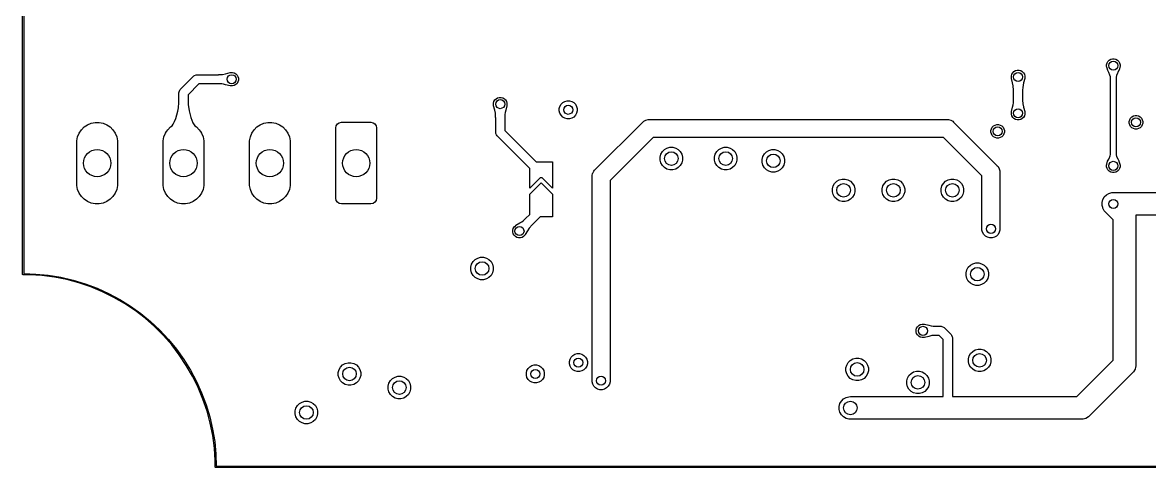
# Model space of a CAD drawing. Extents: x 89 to 178, y -115 to -57.
# Drawn here: x 88.97 to 138.69, y -115.02 to -95.4 of the extents above; entities that cross this region are included whole.
import ezdxf

# ---------------------------------------------------------------- set-up
doc = ezdxf.new("R2010")
doc.units = 0
doc.layers.add('BLACK', color=7, linetype='CONTINUOUS')

msp = doc.modelspace()

# ---------------------------------------------------------------- linework, layer by layer
at = {"layer": 'BLACK', "linetype": 'CONTINUOUS'}
for p, q in [((88.975, -106.5), (88.975, -65.5)), ((89.025, -65.524181), (89.025, -106.475818)), ((136.802567, -97.260842), (136.822836, -97.185195)), ((136.802567, -97.339158), (136.802567, -97.260842)), ((136.809925, -97.366622), (136.802567, -97.339158)), ((136.809514, -97.370846), (136.809925, -97.366622)), ((136.822399, -97.413174), (136.809514, -97.370846)), ((136.822836, -97.414805), (136.822399, -97.413174)), ((136.822836, -97.185195), (136.861994, -97.117372)), ((136.822961, -97.415022), (136.822836, -97.414805)), ((136.852693, -97.512692), (136.822961, -97.415022)), ((136.861994, -97.117372), (136.917372, -97.061994)), ((136.917372, -97.061994), (136.985195, -97.022836)), ((136.985195, -97.022836), (137.060842, -97.002567)), ((137.060842, -97.002567), (137.139158, -97.002567)), ((137.139158, -97.002567), (137.214805, -97.022836)), ((137.214805, -97.022836), (137.282628, -97.061994)), ((137.282628, -97.061994), (137.338006, -97.117372)), ((137.338006, -97.117372), (137.377164, -97.185195)), ((137.390598, -97.370787), (137.351192, -97.503589)), ((137.377164, -97.185195), (137.397433, -97.260842)), ((137.397433, -97.339158), (137.390165, -97.366282)), ((137.390165, -97.366282), (137.390849, -97.369779)), ((137.390849, -97.369779), (137.390598, -97.370787)), ((137.397433, -97.260842), (137.397433, -97.339158)), ((95.936079, -98.358579), (96.536079, -97.758579)), ((96.536079, -97.758579), (96.566386, -97.733706)), ((96.566386, -97.733706), (96.638482, -97.703843)), ((96.638482, -97.703843), (96.6775, -97.7)), ((96.6775, -97.7), (97.61526, -97.7)), ((97.61526, -97.7), (97.616749, -97.699329)), ((97.616749, -97.699329), (97.73556, -97.692083)), ((97.73556, -97.692083), (97.802039, -97.688029)), ((97.802039, -97.688029), (97.802041, -97.688028)), ((97.802041, -97.688028), (97.802048, -97.688028)), ((97.802048, -97.688028), (97.936303, -97.656099)), ((97.936303, -97.656099), (98.129635, -97.608668)), ((98.129635, -97.608668), (98.135001, -97.60949)), ((98.135001, -97.60949), (98.160842, -97.602567)), ((98.160842, -97.602567), (98.239158, -97.602567)), ((98.239158, -97.602567), (98.314805, -97.622836)), ((98.314805, -97.622836), (98.382628, -97.661994)), ((98.382628, -97.661994), (98.438006, -97.717372)), ((98.438006, -97.717372), (98.477164, -97.785195)), ((98.477164, -97.785195), (98.497433, -97.860842)), ((98.497433, -97.939158), (98.477164, -98.014805)), ((98.497433, -97.860842), (98.497433, -97.939158)), ((132.602567, -97.760842), (132.622836, -97.685195)), ((132.602567, -97.839158), (132.602567, -97.760842)), ((132.60949, -97.864998), (132.602567, -97.839158)), ((132.608668, -97.870364), (132.60949, -97.864998)), ((132.656099, -98.063696), (132.608668, -97.870364)), ((132.622836, -97.685195), (132.661994, -97.617372)), ((132.661994, -97.617372), (132.717372, -97.561994)), ((132.717372, -97.561994), (132.785195, -97.522836)), ((132.785195, -97.522836), (132.860842, -97.502567)), ((132.860842, -97.502567), (132.939158, -97.502567)), ((132.939158, -97.502567), (133.014805, -97.522836)), ((133.014805, -97.522836), (133.082628, -97.561994)), ((133.082628, -97.561994), (133.138006, -97.617372)), ((133.138006, -97.617372), (133.177164, -97.685195)), ((133.191331, -97.870365), (133.143914, -98.063637)), ((133.177164, -97.685195), (133.197433, -97.760842)), ((133.197433, -97.839158), (133.190491, -97.865066)), ((133.190491, -97.865066), (133.191436, -97.869897)), ((133.191436, -97.869897), (133.191331, -97.870365)), ((133.197433, -97.760842), (133.197433, -97.839158)), ((136.853477, -97.514624), (136.852693, -97.512692)), ((136.898658, -97.602411), (136.853477, -97.514624)), ((136.952162, -97.716902), (136.898658, -97.602411)), ((136.952162, -97.716905), (136.952162, -97.716902)), ((136.952163, -97.716906), (136.952162, -97.716905)), ((136.968822, -97.792878), (136.952163, -97.716906)), ((136.968822, -97.79288), (136.968822, -97.792878)), ((136.97433, -97.883248), (136.968822, -97.79288)), ((136.975, -97.884735), (136.97433, -97.883248)), ((136.975, -101.137633), (136.975, -97.884735)), ((137.225581, -97.883148), (137.225, -97.884366)), ((137.225, -97.884366), (137.225, -101.137264)), ((137.229693, -97.804666), (137.225581, -97.883148)), ((137.242552, -97.735139), (137.229693, -97.804666)), ((137.286358, -97.629302), (137.242552, -97.735139)), ((137.301239, -97.602594), (137.286358, -97.629302)), ((137.301455, -97.602186), (137.301239, -97.602594)), ((137.350412, -97.505548), (137.301455, -97.602186)), ((137.351192, -97.503589), (137.350412, -97.505548)), ((95.881343, -98.460982), (95.911206, -98.388886)), ((95.911206, -98.388886), (95.936079, -98.358579)), ((96.760342, -98.1), (96.2775, -98.582842)), ((97.616182, -98.1), (96.760342, -98.1)), ((97.617052, -98.100397), (97.616182, -98.1)), ((97.740961, -98.104761), (97.617052, -98.100397)), ((97.772636, -98.109204), (97.740959, -98.104761)), ((97.740959, -98.104761), (97.740961, -98.104761)), ((97.835995, -98.118092), (97.772636, -98.109204)), ((97.936234, -98.143882), (97.835994, -98.118092)), ((97.835994, -98.118092), (97.835995, -98.118092)), ((97.936361, -98.143914), (97.936234, -98.143882)), ((98.129634, -98.191331), (97.936361, -98.143914)), ((98.130102, -98.191436), (98.129634, -98.191331)), ((98.134933, -98.19049), (98.130102, -98.191436)), ((98.160842, -98.197433), (98.134933, -98.19049)), ((98.239158, -98.197433), (98.160842, -98.197433)), ((98.314805, -98.177164), (98.239158, -98.197433)), ((98.382628, -98.138006), (98.314805, -98.177164)), ((98.438006, -98.082628), (98.382628, -98.138006)), ((98.477164, -98.014805), (98.438006, -98.082628)), ((132.688028, -98.197951), (132.656099, -98.063696)), ((132.688028, -98.197956), (132.688028, -98.197951)), ((132.688029, -98.197959), (132.688028, -98.197956)), ((132.69933, -98.383248), (132.688029, -98.197959)), ((132.7, -98.384735), (132.69933, -98.383248)), ((132.7, -98.816177), (132.7, -98.384735)), ((133.100398, -98.382948), (133.1, -98.38382)), ((133.1, -98.38382), (133.1, -98.815264)), ((133.104761, -98.25904), (133.100398, -98.382948)), ((133.118092, -98.164005), (133.104761, -98.25904)), ((133.143882, -98.063764), (133.118092, -98.164005)), ((133.143914, -98.063637), (133.143882, -98.063764)), ((95.857306, -99.160139), (95.876608, -98.928023)), ((95.876608, -98.928023), (95.8775, -98.926291)), ((95.8775, -98.5), (95.881343, -98.460982)), ((95.8775, -98.926291), (95.8775, -98.5)), ((96.2775, -98.582842), (96.2775, -98.927542)), ((96.2775, -98.927542), (96.277936, -98.92854)), ((96.277936, -98.92854), (96.281213, -99.013101)), ((109.752567, -98.960836), (109.772836, -98.885189)), ((109.772836, -98.885189), (109.811994, -98.817366)), ((109.811994, -98.817366), (109.867372, -98.761988)), ((109.867372, -98.761988), (109.935195, -98.72283)), ((109.935195, -98.72283), (110.010842, -98.702561)), ((110.010842, -98.702561), (110.089158, -98.702561)), ((110.089158, -98.702561), (110.164805, -98.72283)), ((110.164805, -98.72283), (110.232628, -98.761988)), ((110.232628, -98.761988), (110.288006, -98.817366)), ((110.288006, -98.817366), (110.327164, -98.885189)), ((110.327164, -98.885189), (110.347433, -98.960836)), ((112.732667, -99.006495), (112.806503, -98.932659)), ((112.806503, -98.932659), (112.896935, -98.880448)), ((112.896935, -98.880448), (112.997798, -98.853422)), ((112.997798, -98.853422), (113.102218, -98.853422)), ((113.102218, -98.853422), (113.203081, -98.880448)), ((113.203081, -98.880448), (113.293513, -98.932659)), ((113.293513, -98.932659), (113.367349, -99.006495)), ((132.681909, -99.035989), (132.695239, -98.940957)), ((132.695239, -98.940957), (132.699602, -98.81705)), ((132.699602, -98.81705), (132.7, -98.816177)), ((133.1, -98.815264), (133.10067, -98.816752)), ((133.10067, -98.816752), (133.11197, -99.00204)), ((95.788395, -99.477971), (95.829054, -99.315366)), ((95.829054, -99.315366), (95.857306, -99.160139)), ((96.281213, -99.013101), (96.281213, -99.013108)), ((96.281213, -99.013108), (96.322781, -99.300435)), ((96.322781, -99.300435), (96.322783, -99.300447)), ((96.322783, -99.300447), (96.399287, -99.582917)), ((109.752567, -99.039152), (109.752567, -98.960836)), ((109.75949, -99.064992), (109.752567, -99.039152)), ((109.758668, -99.070358), (109.75949, -99.064992)), ((109.806099, -99.26369), (109.758668, -99.070358)), ((109.838028, -99.397945), (109.806099, -99.26369)), ((109.838028, -99.39795), (109.838028, -99.397945)), ((109.838029, -99.397953), (109.838028, -99.39795)), ((109.84933, -99.583242), (109.838029, -99.397953)), ((110.268092, -99.363999), (110.254761, -99.459034)), ((110.293882, -99.263758), (110.268092, -99.363999)), ((110.293914, -99.263631), (110.293882, -99.263758)), ((110.341331, -99.070359), (110.293914, -99.263631)), ((110.347433, -99.039152), (110.340491, -99.06506)), ((110.340491, -99.06506), (110.341436, -99.069891)), ((110.341436, -99.069891), (110.341331, -99.070359)), ((110.347433, -98.960836), (110.347433, -99.039152)), ((112.65343, -99.19779), (112.680456, -99.096927)), ((112.65343, -99.30221), (112.65343, -99.19779)), ((112.680456, -99.403073), (112.65343, -99.30221)), ((112.680456, -99.096927), (112.732667, -99.006495)), ((112.732667, -99.493505), (112.680456, -99.403073)), ((113.367349, -99.006495), (113.41956, -99.096927)), ((113.41956, -99.403073), (113.367349, -99.493505)), ((113.41956, -99.096927), (113.446586, -99.19779)), ((113.446586, -99.30221), (113.41956, -99.403073)), ((113.446586, -99.19779), (113.446586, -99.30221)), ((132.602567, -99.360842), (132.609508, -99.334935)), ((132.602567, -99.439158), (132.602567, -99.360842)), ((132.622836, -99.514805), (132.602567, -99.439158)), ((132.608563, -99.330102), (132.608668, -99.329634)), ((132.609508, -99.334935), (132.608563, -99.330102)), ((132.608668, -99.329634), (132.656085, -99.136359)), ((132.656085, -99.136359), (132.656117, -99.136232)), ((132.656117, -99.136232), (132.681908, -99.035992)), ((132.681908, -99.035992), (132.681909, -99.035989)), ((133.11197, -99.00204), (133.111971, -99.002048)), ((133.111971, -99.002048), (133.111972, -99.002049)), ((133.111972, -99.002049), (133.120044, -99.035992)), ((133.120044, -99.035992), (133.143911, -99.136345)), ((133.143911, -99.136345), (133.191331, -99.329634)), ((133.197433, -99.439158), (133.177164, -99.514805)), ((133.191331, -99.329634), (133.190508, -99.334998)), ((133.190508, -99.334998), (133.197433, -99.360842)), ((133.197433, -99.360842), (133.197433, -99.439158)), ((91.696546, -100.004291), (91.843243, -99.906271)), ((91.843243, -99.906271), (92.006244, -99.838754)), ((92.006244, -99.838754), (92.179285, -99.804334)), ((92.179285, -99.804334), (92.355715, -99.804334)), ((92.355715, -99.804334), (92.528756, -99.838754)), ((92.528756, -99.838754), (92.691757, -99.906271)), ((92.691757, -99.906271), (92.838454, -100.004291)), ((95.578933, -99.955923), (95.623265, -99.88597)), ((95.623265, -99.88597), (95.681375, -99.771629)), ((95.681375, -99.771629), (95.740218, -99.627211)), ((95.740218, -99.627211), (95.788395, -99.477971)), ((96.399287, -99.582917), (96.399292, -99.582932)), ((96.399292, -99.582932), (96.495762, -99.818048)), ((96.495762, -99.818048), (96.495766, -99.818055)), ((96.495766, -99.818055), (96.579385, -99.95814)), ((99.316546, -100.004291), (99.463243, -99.906271)), ((99.463243, -99.906271), (99.626244, -99.838754)), ((99.626244, -99.838754), (99.799285, -99.804334)), ((99.799285, -99.804334), (99.975715, -99.804334)), ((99.975715, -99.804334), (100.148756, -99.838754)), ((100.148756, -99.838754), (100.311757, -99.906271)), ((100.311757, -99.906271), (100.458454, -100.004291)), ((102.81653, -99.954329), (102.870723, -99.873223)), ((102.870723, -99.873223), (102.951829, -99.81903)), ((102.951829, -99.81903), (103.0475, -99.8)), ((103.0475, -99.8), (104.3475, -99.8)), ((104.3475, -99.8), (104.443171, -99.81903)), ((104.443171, -99.81903), (104.524277, -99.873223)), ((104.524277, -99.873223), (104.57847, -99.954329)), ((109.85, -99.584729), (109.84933, -99.583242)), ((109.85, -100.25), (109.85, -99.584729)), ((110.250398, -99.582942), (110.25, -99.583814)), ((110.25, -99.583814), (110.25, -100.167157)), ((110.254761, -99.459034), (110.250398, -99.582942)), ((112.806503, -99.567341), (112.732667, -99.493505)), ((112.896935, -99.619552), (112.806503, -99.567341)), ((112.997798, -99.646578), (112.896935, -99.619552)), ((113.102218, -99.646578), (112.997798, -99.646578)), ((113.203081, -99.619552), (113.102218, -99.646578)), ((113.293513, -99.567341), (113.203081, -99.619552)), ((113.367349, -99.493505), (113.293513, -99.567341)), ((114.217157, -101.917157), (116.344157, -99.790157)), ((116.344157, -99.790157), (116.383495, -99.755659)), ((116.383495, -99.755659), (116.473926, -99.703448)), ((116.473926, -99.703448), (116.57479, -99.676422)), ((116.57479, -99.676422), (116.627, -99.673)), ((116.627, -99.673), (129.773, -99.673)), ((129.773, -99.673), (129.82521, -99.676422)), ((129.82521, -99.676422), (129.926074, -99.703448)), ((129.926074, -99.703448), (130.016505, -99.755659)), ((130.016505, -99.755659), (130.055843, -99.790157)), ((130.055843, -99.790157), (131.982843, -101.717158)), ((131.817372, -99.961994), (131.885195, -99.922836)), ((131.885195, -99.922836), (131.960842, -99.902567)), ((131.960842, -99.902567), (132.039158, -99.902567)), ((132.039158, -99.902567), (132.114805, -99.922836)), ((132.114805, -99.922836), (132.182628, -99.961994)), ((132.661994, -99.582628), (132.622836, -99.514805)), ((132.717372, -99.638006), (132.661994, -99.582628)), ((132.785195, -99.677164), (132.717372, -99.638006)), ((132.860842, -99.697433), (132.785195, -99.677164)), ((132.939158, -99.697433), (132.860842, -99.697433)), ((133.014805, -99.677164), (132.939158, -99.697433)), ((133.082628, -99.638006), (133.014805, -99.677164)), ((133.138006, -99.582628), (133.082628, -99.638006)), ((133.177164, -99.514805), (133.138006, -99.582628)), ((137.802567, -99.760842), (137.822836, -99.685195)), ((137.802567, -99.839158), (137.802567, -99.760842)), ((137.822836, -99.914805), (137.802567, -99.839158)), ((137.822836, -99.685195), (137.861994, -99.617372)), ((137.861994, -99.982628), (137.822836, -99.914805)), ((137.861994, -99.617372), (137.917372, -99.561994)), ((137.917372, -99.561994), (137.985195, -99.522836)), ((137.985195, -99.522836), (138.060842, -99.502567)), ((138.060842, -99.502567), (138.139158, -99.502567)), ((138.139158, -99.502567), (138.214805, -99.522836)), ((138.214805, -99.522836), (138.282628, -99.561994)), ((138.282628, -99.561994), (138.338006, -99.617372)), ((138.338006, -99.617372), (138.377164, -99.685195)), ((138.377164, -99.914805), (138.338006, -99.982628)), ((138.377164, -99.685195), (138.397433, -99.760842)), ((138.397433, -99.839158), (138.377164, -99.914805)), ((138.397433, -99.760842), (138.397433, -99.839158)), ((91.406254, -100.438744), (91.473771, -100.275743)), ((91.473771, -100.275743), (91.571791, -100.129046)), ((91.571791, -100.129046), (91.696546, -100.004291)), ((92.838454, -100.004291), (92.963209, -100.129046)), ((92.963209, -100.129046), (93.061229, -100.275743)), ((93.061229, -100.275743), (93.128746, -100.438744)), ((95.216254, -100.438744), (95.283771, -100.275743)), ((95.283771, -100.275743), (95.333379, -100.201498)), ((95.333269, -100.200374), (95.337909, -100.194083)), ((95.333379, -100.201498), (95.333269, -100.200374)), ((95.337909, -100.194083), (95.338685, -100.193558)), ((95.338685, -100.193558), (95.381791, -100.129046)), ((95.381791, -100.129046), (95.506546, -100.004291)), ((95.506546, -100.004291), (95.578933, -99.955923)), ((96.579385, -99.95814), (96.648454, -100.004291)), ((96.648454, -100.004291), (96.773209, -100.129046)), ((96.773209, -100.129046), (96.816039, -100.193145)), ((96.816039, -100.193145), (96.817318, -100.19404)), ((96.817318, -100.19404), (96.822134, -100.201589)), ((96.822134, -100.201589), (96.822046, -100.202136)), ((96.822046, -100.202136), (96.871229, -100.275743)), ((96.871229, -100.275743), (96.938746, -100.438744)), ((99.026254, -100.438744), (99.093771, -100.275743)), ((99.093771, -100.275743), (99.191791, -100.129046)), ((99.191791, -100.129046), (99.316546, -100.004291)), ((100.458454, -100.004291), (100.583209, -100.129046)), ((100.583209, -100.129046), (100.681229, -100.275743)), ((100.681229, -100.275743), (100.748746, -100.438744)), ((102.7975, -100.05), (102.81653, -99.954329)), ((102.7975, -103.15), (102.7975, -100.05)), ((104.57847, -99.954329), (104.5975, -100.05)), ((104.5975, -100.05), (104.5975, -103.15)), ((109.853843, -100.289018), (109.85, -100.25)), ((109.883706, -100.361114), (109.853843, -100.289018)), ((109.908579, -100.391421), (109.883706, -100.361114)), ((111.35, -101.832842), (109.908579, -100.391421)), ((110.25, -100.167157), (111.632843, -101.55)), ((131.702567, -100.160842), (131.722836, -100.085195)), ((131.702567, -100.239158), (131.702567, -100.160842)), ((131.722836, -100.314805), (131.702567, -100.239158)), ((131.722836, -100.085195), (131.761994, -100.017372)), ((131.761994, -100.382628), (131.722836, -100.314805)), ((131.761994, -100.017372), (131.817372, -99.961994)), ((131.817372, -100.438006), (131.761994, -100.382628)), ((132.182628, -99.961994), (132.238006, -100.017372)), ((132.238006, -100.382628), (132.182628, -100.438006)), ((132.238006, -100.017372), (132.277164, -100.085195)), ((132.277164, -100.314805), (132.238006, -100.382628)), ((132.277164, -100.085195), (132.297433, -100.160842)), ((132.297433, -100.239158), (132.277164, -100.314805)), ((132.297433, -100.160842), (132.297433, -100.239158)), ((137.917372, -100.038006), (137.861994, -99.982628)), ((137.985195, -100.077164), (137.917372, -100.038006)), ((138.060842, -100.097433), (137.985195, -100.077164)), ((138.139158, -100.097433), (138.060842, -100.097433)), ((138.214805, -100.077164), (138.139158, -100.097433)), ((138.282628, -100.038006), (138.214805, -100.077164)), ((138.338006, -99.982628), (138.282628, -100.038006)), ((91.3675, -100.7), (91.371834, -100.611785)), ((91.3675, -102.5), (91.3675, -100.7)), ((91.371834, -100.611785), (91.406254, -100.438744)), ((93.128746, -100.438744), (93.163166, -100.611785)), ((93.163166, -100.611785), (93.1675, -100.7)), ((93.1675, -100.7), (93.1675, -102.5)), ((95.1775, -100.7), (95.181834, -100.611785)), ((95.1775, -102.5), (95.1775, -100.7)), ((95.181834, -100.611785), (95.216254, -100.438744)), ((96.938746, -100.438744), (96.973166, -100.611785)), ((96.973166, -100.611785), (96.9775, -100.7)), ((96.9775, -100.7), (96.9775, -102.5)), ((98.9875, -100.7), (98.991834, -100.611785)), ((98.9875, -102.5), (98.9875, -100.7)), ((98.991834, -100.611785), (99.026254, -100.438744)), ((100.748746, -100.438744), (100.783166, -100.611785)), ((100.783166, -100.611785), (100.7875, -100.7)), ((100.7875, -100.7), (100.7875, -102.5)), ((116.792686, -100.473), (114.9, -102.365686)), ((129.607314, -100.473), (116.792686, -100.473)), ((117.408658, -100.93806), (117.534737, -100.904278)), ((117.534737, -100.904278), (117.665263, -100.904278)), ((117.665263, -100.904278), (117.791342, -100.93806)), ((119.808658, -100.93806), (119.934737, -100.904278)), ((119.934737, -100.904278), (120.065263, -100.904278)), ((120.065263, -100.904278), (120.191342, -100.93806)), ((131.3, -102.165685), (129.607314, -100.473)), ((131.885195, -100.477164), (131.817372, -100.438006)), ((131.960842, -100.497433), (131.885195, -100.477164)), ((132.039158, -100.497433), (131.960842, -100.497433)), ((132.114805, -100.477164), (132.039158, -100.497433)), ((132.182628, -100.438006), (132.114805, -100.477164)), ((117.104278, -101.334737), (117.13806, -101.208658)), ((117.104278, -101.465263), (117.104278, -101.334737)), ((117.13806, -101.208658), (117.203323, -101.095619)), ((117.203323, -101.095619), (117.295619, -101.003323)), ((117.295619, -101.003323), (117.408658, -100.93806)), ((117.791342, -100.93806), (117.904381, -101.003323)), ((117.904381, -101.003323), (117.996677, -101.095619)), ((117.996677, -101.095619), (118.06194, -101.208658)), ((118.06194, -101.208658), (118.095722, -101.334737)), ((118.095722, -101.334737), (118.095722, -101.465263)), ((119.504278, -101.334737), (119.53806, -101.208658)), ((119.504278, -101.465263), (119.504278, -101.334737)), ((119.53806, -101.208658), (119.603323, -101.095619)), ((119.603323, -101.095619), (119.695619, -101.003323)), ((119.695619, -101.003323), (119.808658, -100.93806)), ((120.191342, -100.93806), (120.304381, -101.003323)), ((120.304381, -101.003323), (120.396677, -101.095619)), ((120.396677, -101.095619), (120.46194, -101.208658)), ((120.46194, -101.208658), (120.495722, -101.334737)), ((120.495722, -101.334737), (120.495722, -101.465263)), ((121.604278, -101.434737), (121.63806, -101.308658)), ((121.63806, -101.308658), (121.703323, -101.195619)), ((121.703323, -101.195619), (121.795619, -101.103323)), ((121.795619, -101.103323), (121.908658, -101.03806)), ((121.908658, -101.03806), (122.034737, -101.004278)), ((122.034737, -101.004278), (122.165263, -101.004278)), ((122.165263, -101.004278), (122.291342, -101.03806)), ((122.291342, -101.03806), (122.404381, -101.103323)), ((122.404381, -101.103323), (122.496677, -101.195619)), ((122.496677, -101.195619), (122.56194, -101.308658)), ((122.56194, -101.308658), (122.595722, -101.434737)), ((136.849584, -101.516456), (136.898567, -101.419765)), ((136.898567, -101.419765), (136.898739, -101.419441)), ((136.898739, -101.419441), (136.913642, -101.392695)), ((136.913642, -101.392695), (136.957448, -101.286859)), ((136.957448, -101.286859), (136.970306, -101.217337)), ((136.970306, -101.217337), (136.974419, -101.138852)), ((136.974419, -101.138852), (136.975, -101.137633)), ((137.225, -101.137264), (137.22567, -101.138752)), ((137.22567, -101.138752), (137.231176, -101.229109)), ((137.231176, -101.229109), (137.231178, -101.229118)), ((137.231178, -101.229118), (137.247836, -101.305095)), ((137.247836, -101.305095), (137.301349, -101.419602)), ((137.301349, -101.419602), (137.346519, -101.507367)), ((111.35, -102.7), (111.35, -101.832842)), ((111.632843, -101.55), (112.35, -101.55)), ((112.35, -101.55), (112.35, -102.7)), ((114.182659, -101.956495), (114.217157, -101.917157)), ((117.13806, -101.591342), (117.104278, -101.465263)), ((117.203323, -101.704381), (117.13806, -101.591342)), ((117.295619, -101.796677), (117.203323, -101.704381)), ((117.408658, -101.86194), (117.295619, -101.796677)), ((117.534737, -101.895722), (117.408658, -101.86194)), ((117.665263, -101.895722), (117.534737, -101.895722)), ((117.791342, -101.86194), (117.665263, -101.895722)), ((117.904381, -101.796677), (117.791342, -101.86194)), ((117.996677, -101.704381), (117.904381, -101.796677)), ((118.06194, -101.591342), (117.996677, -101.704381)), ((118.095722, -101.465263), (118.06194, -101.591342)), ((119.53806, -101.591342), (119.504278, -101.465263)), ((119.603323, -101.704381), (119.53806, -101.591342)), ((119.695619, -101.796677), (119.603323, -101.704381)), ((119.808658, -101.86194), (119.695619, -101.796677)), ((119.934737, -101.895722), (119.808658, -101.86194)), ((120.065263, -101.895722), (119.934737, -101.895722)), ((120.191342, -101.86194), (120.065263, -101.895722)), ((120.304381, -101.796677), (120.191342, -101.86194)), ((120.396677, -101.704381), (120.304381, -101.796677)), ((120.46194, -101.591342), (120.396677, -101.704381)), ((120.495722, -101.465263), (120.46194, -101.591342)), ((121.604278, -101.565263), (121.604278, -101.434737)), ((121.63806, -101.691342), (121.604278, -101.565263)), ((121.703323, -101.804381), (121.63806, -101.691342)), ((121.795619, -101.896677), (121.703323, -101.804381)), ((121.908658, -101.96194), (121.795619, -101.896677)), ((122.404381, -101.896677), (122.291342, -101.96194)), ((122.496677, -101.804381), (122.404381, -101.896677)), ((122.56194, -101.691342), (122.496677, -101.804381)), ((122.595722, -101.565263), (122.56194, -101.691342)), ((122.595722, -101.434737), (122.595722, -101.565263)), ((131.982843, -101.717158), (132.017341, -101.756495)), ((132.017341, -101.756495), (132.069552, -101.846927)), ((132.069552, -101.846927), (132.096578, -101.94779)), ((136.802567, -101.682842), (136.809834, -101.655718)), ((136.802567, -101.761158), (136.802567, -101.682842)), ((136.822836, -101.836805), (136.802567, -101.761158)), ((136.80915, -101.65222), (136.809395, -101.651235)), ((136.809834, -101.655718), (136.80915, -101.65222)), ((136.809395, -101.651235), (136.848809, -101.518401)), ((136.861994, -101.904628), (136.822836, -101.836805)), ((136.848809, -101.518401), (136.849584, -101.516456)), ((136.917372, -101.960006), (136.861994, -101.904628)), ((137.338006, -101.904628), (137.282628, -101.960006)), ((137.377164, -101.836805), (137.338006, -101.904628)), ((137.346519, -101.507367), (137.347308, -101.509312)), ((137.347308, -101.509312), (137.374693, -101.599273)), ((137.374693, -101.599273), (137.377038, -101.606977)), ((137.377038, -101.606977), (137.377164, -101.607195)), ((137.377164, -101.607195), (137.377601, -101.608826)), ((137.397433, -101.761158), (137.377164, -101.836805)), ((137.377601, -101.608826), (137.390485, -101.651151)), ((137.390485, -101.651151), (137.390073, -101.655374)), ((137.390073, -101.655374), (137.397433, -101.682842)), ((137.397433, -101.682842), (137.397433, -101.761158)), ((111.805933, -102.244066), (111.35, -102.7)), ((111.810982, -102.246157), (111.805933, -102.244066)), ((111.889018, -102.246157), (111.810982, -102.246157)), ((111.894066, -102.244066), (111.889018, -102.246157)), ((112.35, -102.7), (111.894066, -102.244066)), ((114.1, -102.2), (114.103422, -102.14779)), ((114.1, -111.2), (114.1, -102.2)), ((114.103422, -102.14779), (114.129032, -102.05221)), ((114.129032, -102.05221), (114.130448, -102.046926)), ((114.130448, -102.046926), (114.182659, -101.956495)), ((114.9, -102.365686), (114.9, -111.2)), ((122.034737, -101.995722), (121.908658, -101.96194)), ((122.165263, -101.995722), (122.034737, -101.995722)), ((122.291342, -101.96194), (122.165263, -101.995722)), ((124.803323, -102.495619), (124.895619, -102.403323)), ((124.895619, -102.403323), (125.008658, -102.33806)), ((125.008658, -102.33806), (125.134737, -102.304278)), ((125.134737, -102.304278), (125.265263, -102.304278)), ((125.265263, -102.304278), (125.391342, -102.33806)), ((125.391342, -102.33806), (125.504381, -102.403323)), ((125.504381, -102.403323), (125.596677, -102.495619)), ((127.003323, -102.495619), (127.095619, -102.403323)), ((127.095619, -102.403323), (127.208658, -102.33806)), ((127.208658, -102.33806), (127.334737, -102.304278)), ((127.334737, -102.304278), (127.465263, -102.304278)), ((127.465263, -102.304278), (127.591342, -102.33806)), ((127.591342, -102.33806), (127.704381, -102.403323)), ((127.704381, -102.403323), (127.796677, -102.495619)), ((129.603323, -102.495619), (129.695619, -102.403323)), ((129.695619, -102.403323), (129.808658, -102.33806)), ((129.808658, -102.33806), (129.934737, -102.304278)), ((129.934737, -102.304278), (130.065263, -102.304278)), ((130.065263, -102.304278), (130.191342, -102.33806)), ((130.191342, -102.33806), (130.304381, -102.403323)), ((130.304381, -102.403323), (130.396677, -102.495619)), ((131.3, -104.5), (131.3, -102.165685)), ((132.096578, -101.94779), (132.1, -102)), ((132.1, -102), (132.1, -104.5)), ((136.985195, -101.999164), (136.917372, -101.960006)), ((137.060842, -102.019433), (136.985195, -101.999164)), ((137.139158, -102.019433), (137.060842, -102.019433)), ((137.214805, -101.999164), (137.139158, -102.019433)), ((137.282628, -101.960006), (137.214805, -101.999164)), ((91.371834, -102.588215), (91.3675, -102.5)), ((91.406254, -102.761256), (91.371834, -102.588215)), ((91.473771, -102.924257), (91.406254, -102.761256)), ((93.128746, -102.761256), (93.061229, -102.924257)), ((93.163166, -102.588215), (93.128746, -102.761256)), ((93.1675, -102.5), (93.163166, -102.588215)), ((95.181834, -102.588215), (95.1775, -102.5)), ((95.216254, -102.761256), (95.181834, -102.588215)), ((95.283771, -102.924257), (95.216254, -102.761256)), ((96.938746, -102.761256), (96.871229, -102.924257)), ((96.973166, -102.588215), (96.938746, -102.761256)), ((96.9775, -102.5), (96.973166, -102.588215)), ((98.991834, -102.588215), (98.9875, -102.5)), ((99.026254, -102.761256), (98.991834, -102.588215)), ((99.093771, -102.924257), (99.026254, -102.761256)), ((100.748746, -102.761256), (100.681229, -102.924257)), ((100.783166, -102.588215), (100.748746, -102.761256)), ((100.7875, -102.5), (100.783166, -102.588215)), ((111.35, -102.975), (111.85, -102.475)), ((111.85, -102.475), (112.35, -102.975)), ((124.704278, -102.734737), (124.73806, -102.608658)), ((124.704278, -102.865263), (124.704278, -102.734737)), ((124.73806, -102.991342), (124.704278, -102.865263)), ((124.73806, -102.608658), (124.803323, -102.495619)), ((125.596677, -102.495619), (125.66194, -102.608658)), ((125.66194, -102.608658), (125.695722, -102.734737)), ((125.695722, -102.865263), (125.66194, -102.991342)), ((125.695722, -102.734737), (125.695722, -102.865263)), ((126.904278, -102.734737), (126.93806, -102.608658)), ((126.904278, -102.865263), (126.904278, -102.734737)), ((126.93806, -102.991342), (126.904278, -102.865263)), ((126.93806, -102.608658), (127.003323, -102.495619)), ((127.796677, -102.495619), (127.86194, -102.608658)), ((127.86194, -102.608658), (127.895722, -102.734737)), ((127.895722, -102.865263), (127.86194, -102.991342)), ((127.895722, -102.734737), (127.895722, -102.865263)), ((129.504278, -102.734737), (129.53806, -102.608658)), ((129.504278, -102.865263), (129.504278, -102.734737)), ((129.53806, -102.991342), (129.504278, -102.865263)), ((129.53806, -102.608658), (129.603323, -102.495619)), ((130.396677, -102.495619), (130.46194, -102.608658)), ((130.46194, -102.608658), (130.495722, -102.734737)), ((130.495722, -102.865263), (130.46194, -102.991342)), ((130.495722, -102.734737), (130.495722, -102.865263)), ((136.908658, -102.93806), (137.034737, -102.904277)), ((137.034737, -102.904277), (137.034752, -102.904277)), ((137.034752, -102.904277), (137.1, -102.9)), ((137.1, -102.9), (139.792894, -102.9)), ((91.571791, -103.070954), (91.473771, -102.924257)), ((91.696546, -103.195709), (91.571791, -103.070954)), ((91.843243, -103.293729), (91.696546, -103.195709)), ((92.006244, -103.361246), (91.843243, -103.293729)), ((92.179285, -103.395666), (92.006244, -103.361246)), ((92.355715, -103.395666), (92.179285, -103.395666)), ((92.528756, -103.361246), (92.355715, -103.395666)), ((92.691757, -103.293729), (92.528756, -103.361246)), ((92.838454, -103.195709), (92.691757, -103.293729)), ((92.963209, -103.070954), (92.838454, -103.195709)), ((93.061229, -102.924257), (92.963209, -103.070954)), ((95.381791, -103.070954), (95.283771, -102.924257)), ((95.506546, -103.195709), (95.381791, -103.070954)), ((95.653243, -103.293729), (95.506546, -103.195709)), ((95.816244, -103.361246), (95.653243, -103.293729)), ((95.989285, -103.395666), (95.816244, -103.361246)), ((96.165715, -103.395666), (95.989285, -103.395666)), ((96.338756, -103.361246), (96.165715, -103.395666)), ((96.501757, -103.293729), (96.338756, -103.361246)), ((96.648454, -103.195709), (96.501757, -103.293729)), ((96.773209, -103.070954), (96.648454, -103.195709)), ((96.871229, -102.924257), (96.773209, -103.070954)), ((99.191791, -103.070954), (99.093771, -102.924257)), ((99.316546, -103.195709), (99.191791, -103.070954)), ((99.463243, -103.293729), (99.316546, -103.195709)), ((99.626244, -103.361246), (99.463243, -103.293729)), ((99.799285, -103.395666), (99.626244, -103.361246)), ((99.975715, -103.395666), (99.799285, -103.395666)), ((100.148756, -103.361246), (99.975715, -103.395666)), ((100.311757, -103.293729), (100.148756, -103.361246)), ((100.458454, -103.195709), (100.311757, -103.293729)), ((100.583209, -103.070954), (100.458454, -103.195709)), ((100.681229, -102.924257), (100.583209, -103.070954)), ((102.81653, -103.245671), (102.7975, -103.15)), ((102.870723, -103.326777), (102.81653, -103.245671)), ((102.951829, -103.38097), (102.870723, -103.326777)), ((103.0475, -103.4), (102.951829, -103.38097)), ((104.3475, -103.4), (103.0475, -103.4)), ((104.443171, -103.38097), (104.3475, -103.4)), ((104.524277, -103.326777), (104.443171, -103.38097)), ((104.57847, -103.245671), (104.524277, -103.326777)), ((104.5975, -103.15), (104.57847, -103.245671)), ((111.35, -103.867162), (111.35, -102.975)), ((112.35, -102.975), (112.35, -103.975)), ((124.803323, -103.104381), (124.73806, -102.991342)), ((124.895619, -103.196677), (124.803323, -103.104381)), ((125.008658, -103.26194), (124.895619, -103.196677)), ((125.134737, -103.295722), (125.008658, -103.26194)), ((125.265263, -103.295722), (125.134737, -103.295722)), ((125.391342, -103.26194), (125.265263, -103.295722)), ((125.504381, -103.196677), (125.391342, -103.26194)), ((125.596677, -103.104381), (125.504381, -103.196677)), ((125.66194, -102.991342), (125.596677, -103.104381)), ((127.003323, -103.104381), (126.93806, -102.991342)), ((127.095619, -103.196677), (127.003323, -103.104381)), ((127.208658, -103.26194), (127.095619, -103.196677)), ((127.334737, -103.295722), (127.208658, -103.26194)), ((127.465263, -103.295722), (127.334737, -103.295722)), ((127.591342, -103.26194), (127.465263, -103.295722)), ((127.704381, -103.196677), (127.591342, -103.26194)), ((127.796677, -103.104381), (127.704381, -103.196677)), ((127.86194, -102.991342), (127.796677, -103.104381)), ((129.603323, -103.104381), (129.53806, -102.991342)), ((129.695619, -103.196677), (129.603323, -103.104381)), ((129.808658, -103.26194), (129.695619, -103.196677)), ((129.934737, -103.295722), (129.808658, -103.26194)), ((130.065263, -103.295722), (129.934737, -103.295722)), ((130.191342, -103.26194), (130.065263, -103.295722)), ((130.304381, -103.196677), (130.191342, -103.26194)), ((130.396677, -103.104381), (130.304381, -103.196677)), ((130.46194, -102.991342), (130.396677, -103.104381)), ((136.604277, -103.334737), (136.63806, -103.208658)), ((136.604277, -103.465263), (136.604277, -103.334737)), ((136.63806, -103.208658), (136.645839, -103.195185)), ((136.645839, -103.195185), (136.703323, -103.095619)), ((136.703323, -103.095619), (136.795619, -103.003323)), ((136.795619, -103.003323), (136.908658, -102.93806)), ((111.171405, -104.045756), (111.35, -103.867162)), ((136.63057, -103.563388), (136.604277, -103.465263)), ((136.63806, -103.591342), (136.63057, -103.563388)), ((136.703323, -103.704381), (136.63806, -103.591342)), ((136.703338, -103.704396), (136.703323, -103.704381)), ((136.746447, -103.753553), (136.703338, -103.704396)), ((137.1, -104.107106), (136.746447, -103.753553)), ((139.792894, -103.9), (138.1, -103.9)), ((138.1, -103.9), (138.1, -110.5)), ((110.661994, -104.417376), (110.717372, -104.361998)), ((110.717372, -104.361998), (110.740598, -104.348587)), ((110.740598, -104.348587), (110.743348, -104.344503)), ((110.743348, -104.344503), (110.743729, -104.34426)), ((110.743729, -104.34426), (110.913998, -104.241078)), ((110.913998, -104.241078), (111.003179, -104.188396)), ((111.003179, -104.188396), (111.079802, -104.130624)), ((111.079802, -104.130624), (111.170504, -104.046093)), ((111.170504, -104.046093), (111.171405, -104.045756)), ((111.454313, -104.329481), (111.331286, -104.468489)), ((111.454891, -104.327954), (111.454313, -104.329481)), ((111.807846, -103.975), (111.454891, -104.327954)), ((112.35, -103.975), (111.807846, -103.975)), ((137.1, -110.292893), (137.1, -104.107106)), ((110.602567, -104.560846), (110.622836, -104.485199)), ((110.602567, -104.639162), (110.602567, -104.560846)), ((110.622836, -104.714809), (110.602567, -104.639162)), ((110.622836, -104.485199), (110.661994, -104.417376)), ((110.661994, -104.782632), (110.622836, -104.714809)), ((110.717372, -104.83801), (110.661994, -104.782632)), ((110.785195, -104.877168), (110.717372, -104.83801)), ((110.860842, -104.897437), (110.785195, -104.877168)), ((110.939158, -104.897437), (110.860842, -104.897437)), ((111.014805, -104.877168), (110.939158, -104.897437)), ((111.082628, -104.83801), (111.014805, -104.877168)), ((111.138006, -104.782632), (111.082628, -104.83801)), ((111.151383, -104.759461), (111.138006, -104.782632)), ((111.155757, -104.756251), (111.151383, -104.759461)), ((111.258945, -104.585973), (111.155757, -104.756251)), ((111.331274, -104.468504), (111.258945, -104.585973)), ((111.331286, -104.468489), (111.331274, -104.468504)), ((131.303422, -104.55221), (131.3, -104.5)), ((131.330448, -104.653073), (131.303422, -104.55221)), ((131.382659, -104.743505), (131.330448, -104.653073)), ((131.456495, -104.817341), (131.382659, -104.743505)), ((131.546927, -104.869552), (131.456495, -104.817341)), ((131.64779, -104.896578), (131.546927, -104.869552)), ((131.75221, -104.896578), (131.64779, -104.896578)), ((131.853073, -104.869552), (131.75221, -104.896578)), ((131.943505, -104.817341), (131.853073, -104.869552)), ((132.017341, -104.743505), (131.943505, -104.817341)), ((132.069552, -104.653073), (132.017341, -104.743505)), ((132.096578, -104.55221), (132.069552, -104.653073)), ((132.1, -104.5), (132.096578, -104.55221)), ((108.853323, -105.945621), (108.945619, -105.853325)), ((108.945619, -105.853325), (109.058658, -105.788062)), ((109.058658, -105.788062), (109.184737, -105.75428)), ((109.184737, -105.75428), (109.315263, -105.75428)), ((109.315263, -105.75428), (109.441342, -105.788062)), ((109.441342, -105.788062), (109.554381, -105.853325)), ((109.554381, -105.853325), (109.646677, -105.945621)), ((108.754278, -106.184739), (108.78806, -106.05866)), ((108.754278, -106.315265), (108.754278, -106.184739)), ((108.78806, -106.441344), (108.754278, -106.315265)), ((108.78806, -106.05866), (108.853323, -105.945621)), ((109.646677, -105.945621), (109.71194, -106.05866)), ((109.71194, -106.05866), (109.745722, -106.184739)), ((109.745722, -106.315265), (109.71194, -106.441344)), ((109.745722, -106.184739), (109.745722, -106.315265)), ((130.604278, -106.434737), (130.63806, -106.308658)), ((130.63806, -106.308658), (130.703323, -106.195619)), ((130.703323, -106.195619), (130.795619, -106.103323)), ((130.795619, -106.103323), (130.908658, -106.03806)), ((130.908658, -106.03806), (131.034737, -106.004278)), ((131.034737, -106.004278), (131.165263, -106.004278)), ((131.165263, -106.004278), (131.291342, -106.03806)), ((131.291342, -106.03806), (131.404381, -106.103323)), ((131.404381, -106.103323), (131.496677, -106.195619)), ((131.496677, -106.195619), (131.56194, -106.308658)), ((131.56194, -106.308658), (131.595722, -106.434737)), ((88.976224, -106.506153), (88.975, -106.5)), ((88.976224, -106.507725), (88.976224, -106.506153)), ((88.976654, -106.508317), (88.976224, -106.507725)), ((88.976903, -106.509567), (88.976654, -106.508317)), ((88.979312, -106.511976), (88.976903, -106.509567)), ((88.985305, -106.520225), (88.979312, -106.511976)), ((88.988646, -106.52131), (88.985305, -106.520225)), ((88.990433, -106.523097), (88.988646, -106.52131)), ((88.994144, -106.523097), (88.990433, -106.523097)), ((89, -106.525), (88.994144, -106.523097)), ((89.277443, -106.525), (89, -106.525)), ((89.025, -106.475818), (89.557562, -106.493253)), ((89.83114, -106.561291), (89.277443, -106.525)), ((89.557562, -106.493253), (90.112736, -106.547933)), ((90.381279, -106.633718), (89.83114, -106.561291)), ((90.112736, -106.547933), (90.663145, -106.638805)), ((90.925502, -106.741971), (90.381279, -106.633718)), ((90.663145, -106.638805), (91.206432, -106.765482)), ((91.461481, -106.885586), (90.925502, -106.741971)), ((91.206432, -106.765482), (91.740271, -106.927421)), ((91.986918, -107.063948), (91.461481, -106.885586)), ((108.853323, -106.554383), (108.78806, -106.441344)), ((108.945619, -106.646679), (108.853323, -106.554383)), ((109.058658, -106.711942), (108.945619, -106.646679)), ((109.184737, -106.745724), (109.058658, -106.711942)), ((109.315263, -106.745724), (109.184737, -106.745724)), ((109.441342, -106.711942), (109.315263, -106.745724)), ((109.554381, -106.646679), (109.441342, -106.711942)), ((109.646677, -106.554383), (109.554381, -106.646679)), ((109.71194, -106.441344), (109.646677, -106.554383)), ((130.604278, -106.565263), (130.604278, -106.434737)), ((130.63806, -106.691342), (130.604278, -106.565263)), ((130.703323, -106.804381), (130.63806, -106.691342)), ((130.795619, -106.896677), (130.703323, -106.804381)), ((130.908658, -106.96194), (130.795619, -106.896677)), ((131.404381, -106.896677), (131.291342, -106.96194)), ((131.496677, -106.804381), (131.404381, -106.896677)), ((131.56194, -106.691342), (131.496677, -106.804381)), ((131.595722, -106.565263), (131.56194, -106.691342)), ((131.595722, -106.434737), (131.595722, -106.565263)), ((91.740271, -106.927421), (92.262376, -107.123927)), ((92.499566, -107.276294), (91.986918, -107.063948)), ((92.262376, -107.123927), (92.770511, -107.35416)), ((92.997227, -107.521713), (92.499566, -107.276294)), ((92.770511, -107.35416), (93.2625, -107.617133)), ((131.034737, -106.995722), (130.908658, -106.96194)), ((131.165263, -106.995722), (131.034737, -106.995722)), ((131.291342, -106.96194), (131.165263, -106.995722)), ((93.477772, -107.799156), (92.997227, -107.521713)), ((93.2625, -107.617133), (93.736236, -107.911722)), ((93.939143, -108.107434), (93.477772, -107.799156)), ((93.736236, -107.911722), (94.189691, -108.236663)), ((94.379363, -108.445227), (93.939143, -108.107434)), ((94.189691, -108.236663), (94.620923, -108.590566)), ((94.796548, -108.811088), (94.379363, -108.445227)), ((94.620923, -108.590566), (95.028085, -108.971915)), ((95.188912, -109.203452), (94.796548, -108.811088)), ((128.402567, -108.960842), (128.422836, -108.885195)), ((128.422836, -108.885195), (128.461994, -108.817372)), ((128.461994, -108.817372), (128.517372, -108.761994)), ((128.517372, -108.761994), (128.585195, -108.722836)), ((128.585195, -108.722836), (128.660842, -108.702567)), ((128.660842, -108.702567), (128.739158, -108.702567)), ((128.739158, -108.702567), (128.765064, -108.709508)), ((128.765064, -108.709508), (128.769897, -108.708563)), ((128.769897, -108.708563), (128.770352, -108.708665)), ((128.770352, -108.708665), (128.963639, -108.756085)), ((128.963639, -108.756085), (128.963766, -108.756117)), ((128.963766, -108.756117), (129.064007, -108.781908)), ((129.064007, -108.781908), (129.064008, -108.781908)), ((129.064008, -108.781908), (129.064011, -108.781909)), ((129.064011, -108.781909), (129.159042, -108.795239)), ((129.159042, -108.795239), (129.282949, -108.799602)), ((129.282949, -108.799602), (129.283821, -108.8)), ((129.283821, -108.8), (129.5, -108.8)), ((129.5, -108.8), (129.539018, -108.803843)), ((129.539018, -108.803843), (129.611114, -108.833706)), ((129.611114, -108.833706), (129.641421, -108.858579)), ((129.641421, -108.858579), (129.941421, -109.158579)), ((95.028085, -108.971915), (95.409434, -109.379077)), ((95.554773, -109.620637), (95.188912, -109.203452)), ((95.409434, -109.379077), (95.763337, -109.810309)), ((128.402567, -109.039158), (128.402567, -108.960842)), ((128.422836, -109.114805), (128.402567, -109.039158)), ((128.461994, -109.182628), (128.422836, -109.114805)), ((128.517372, -109.238006), (128.461994, -109.182628)), ((128.585195, -109.277164), (128.517372, -109.238006)), ((128.660842, -109.297433), (128.585195, -109.277164)), ((128.739158, -109.297433), (128.660842, -109.297433)), ((128.765, -109.290508), (128.739158, -109.297433)), ((128.770365, -109.291331), (128.765, -109.290508)), ((128.963653, -109.24391), (128.770365, -109.291331)), ((128.963694, -109.243901), (128.963653, -109.24391)), ((129.09795, -109.211972), (128.963694, -109.243901)), ((129.097958, -109.21197), (129.09795, -109.211972)), ((129.283248, -109.20067), (129.097958, -109.21197)), ((129.284736, -109.2), (129.283248, -109.20067)), ((129.417158, -109.2), (129.284736, -109.2)), ((129.6, -109.382842), (129.417158, -109.2)), ((129.6, -111.9), (129.6, -109.382842)), ((129.941421, -109.158579), (129.966294, -109.188886)), ((129.966294, -109.188886), (129.996157, -109.260982)), ((129.996157, -109.260982), (130, -109.3)), ((130, -109.3), (130, -111.9)), ((95.892566, -110.060857), (95.554773, -109.620637)), ((95.763337, -109.810309), (96.088278, -110.263764)), ((130.895619, -109.903323), (131.008658, -109.83806)), ((131.008658, -109.83806), (131.134737, -109.804278)), ((131.134737, -109.804278), (131.265263, -109.804278)), ((131.265263, -109.804278), (131.391342, -109.83806)), ((131.391342, -109.83806), (131.504381, -109.903323)), ((96.200844, -110.522228), (95.892566, -110.060857)), ((96.088278, -110.263764), (96.382867, -110.7375)), ((113.103422, -110.34779), (113.130448, -110.246927)), ((113.103422, -110.45221), (113.103422, -110.34779)), ((113.130448, -110.246927), (113.182659, -110.156495)), ((113.182659, -110.156495), (113.256495, -110.082659)), ((113.256495, -110.082659), (113.346927, -110.030448)), ((113.346927, -110.030448), (113.44779, -110.003422)), ((113.44779, -110.003422), (113.55221, -110.003422)), ((113.55221, -110.003422), (113.653073, -110.030448)), ((113.653073, -110.030448), (113.743505, -110.082659)), ((113.743505, -110.082659), (113.817341, -110.156495)), ((113.817341, -110.156495), (113.869552, -110.246927)), ((113.869552, -110.246927), (113.896578, -110.34779)), ((113.896578, -110.34779), (113.896578, -110.45221)), ((125.403323, -110.395619), (125.495619, -110.303323)), ((125.495619, -110.303323), (125.608658, -110.23806)), ((125.608658, -110.23806), (125.734737, -110.204278)), ((125.734737, -110.204278), (125.865263, -110.204278)), ((125.865263, -110.204278), (125.991342, -110.23806)), ((125.991342, -110.23806), (126.104381, -110.303323)), ((126.104381, -110.303323), (126.196677, -110.395619)), ((130.704278, -110.234737), (130.73806, -110.108658)), ((130.704278, -110.365263), (130.704278, -110.234737)), ((130.73806, -110.491342), (130.704278, -110.365263)), ((130.73806, -110.108658), (130.803323, -109.995619)), ((130.803323, -109.995619), (130.895619, -109.903323)), ((131.504381, -109.903323), (131.596677, -109.995619)), ((131.596677, -109.995619), (131.66194, -110.108658)), ((131.66194, -110.108658), (131.695722, -110.234737)), ((131.695722, -110.365263), (131.66194, -110.491342)), ((131.695722, -110.234737), (131.695722, -110.365263)), ((135.492894, -111.9), (137.1, -110.292893)), ((96.478287, -111.002773), (96.200844, -110.522228)), ((96.382867, -110.7375), (96.64584, -111.229489)), ((102.904278, -110.834737), (102.93806, -110.708658)), ((102.904278, -110.965263), (102.904278, -110.834737)), ((102.93806, -110.708658), (103.003323, -110.595619)), ((103.003323, -110.595619), (103.095619, -110.503323)), ((103.095619, -110.503323), (103.208658, -110.43806)), ((103.208658, -110.43806), (103.334737, -110.404278)), ((103.334737, -110.404278), (103.465263, -110.404278)), ((103.465263, -110.404278), (103.591342, -110.43806)), ((103.591342, -110.43806), (103.704381, -110.503323)), ((103.704381, -110.503323), (103.796677, -110.595619)), ((103.796677, -110.595619), (103.86194, -110.708658)), ((103.86194, -110.708658), (103.895722, -110.834737)), ((103.895722, -110.834737), (103.895722, -110.965263)), ((111.203422, -110.84779), (111.230448, -110.746927)), ((111.203422, -110.95221), (111.203422, -110.84779)), ((111.230448, -110.746927), (111.282659, -110.656495)), ((111.282659, -110.656495), (111.356495, -110.582659)), ((111.356495, -110.582659), (111.446927, -110.530448)), ((111.446927, -110.530448), (111.54779, -110.503422)), ((111.54779, -110.503422), (111.65221, -110.503422)), ((111.65221, -110.503422), (111.753073, -110.530448)), ((111.753073, -110.530448), (111.843505, -110.582659)), ((111.843505, -110.582659), (111.917341, -110.656495)), ((111.917341, -110.656495), (111.969552, -110.746927)), ((111.969552, -110.746927), (111.996578, -110.84779)), ((111.996578, -110.84779), (111.996578, -110.95221)), ((113.130448, -110.553073), (113.103422, -110.45221)), ((113.182659, -110.643505), (113.130448, -110.553073)), ((113.256495, -110.717341), (113.182659, -110.643505)), ((113.346927, -110.769552), (113.256495, -110.717341)), ((113.44779, -110.796578), (113.346927, -110.769552)), ((113.55221, -110.796578), (113.44779, -110.796578)), ((113.653073, -110.769552), (113.55221, -110.796578)), ((113.743505, -110.717341), (113.653073, -110.769552)), ((113.817341, -110.643505), (113.743505, -110.717341)), ((113.869552, -110.553073), (113.817341, -110.643505)), ((113.896578, -110.45221), (113.869552, -110.553073)), ((125.304278, -110.634737), (125.33806, -110.508658)), ((125.304278, -110.765263), (125.304278, -110.634737)), ((125.33806, -110.891342), (125.304278, -110.765263)), ((125.33806, -110.508658), (125.403323, -110.395619)), ((126.196677, -110.395619), (126.26194, -110.508658)), ((126.26194, -110.508658), (126.295722, -110.634737)), ((126.295722, -110.765263), (126.26194, -110.891342)), ((126.295722, -110.634737), (126.295722, -110.765263)), ((128.175894, -110.876323), (128.288933, -110.81106)), ((128.288933, -110.81106), (128.415012, -110.777278)), ((128.415012, -110.777278), (128.545538, -110.777278)), ((128.545538, -110.777278), (128.671617, -110.81106)), ((128.671617, -110.81106), (128.784656, -110.876323)), ((130.803323, -110.604381), (130.73806, -110.491342)), ((130.895619, -110.696677), (130.803323, -110.604381)), ((131.008658, -110.76194), (130.895619, -110.696677)), ((131.134737, -110.795722), (131.008658, -110.76194)), ((131.265263, -110.795722), (131.134737, -110.795722)), ((131.391342, -110.76194), (131.265263, -110.795722)), ((131.504381, -110.696677), (131.391342, -110.76194)), ((131.596677, -110.604381), (131.504381, -110.696677)), ((131.66194, -110.491342), (131.596677, -110.604381)), ((137.953554, -110.853553), (136.053553, -112.753553)), ((137.996661, -110.804396), (137.953554, -110.853553)), ((137.996677, -110.804381), (137.996661, -110.804396)), ((138.06194, -110.691342), (137.996677, -110.804381)), ((138.085241, -110.604381), (138.06194, -110.691342)), ((138.095723, -110.565263), (138.085241, -110.604381)), ((138.1, -110.5), (138.095723, -110.565247)), ((138.095723, -110.565247), (138.095723, -110.565263)), ((96.723706, -111.500434), (96.478287, -111.002773)), ((96.64584, -111.229489), (96.876073, -111.737624)), ((102.93806, -111.091342), (102.904278, -110.965263)), ((103.003323, -111.204381), (102.93806, -111.091342)), ((103.095619, -111.296677), (103.003323, -111.204381)), ((103.208658, -111.36194), (103.095619, -111.296677)), ((103.334737, -111.395722), (103.208658, -111.36194)), ((103.591342, -111.36194), (103.465263, -111.395722)), ((103.704381, -111.296677), (103.591342, -111.36194)), ((103.796677, -111.204381), (103.704381, -111.296677)), ((103.86194, -111.091342), (103.796677, -111.204381)), ((103.895722, -110.965263), (103.86194, -111.091342)), ((105.104278, -111.434737), (105.13806, -111.308658)), ((105.13806, -111.308658), (105.203323, -111.195619)), ((105.203323, -111.195619), (105.295619, -111.103323)), ((105.295619, -111.103323), (105.408658, -111.03806)), ((105.408658, -111.03806), (105.534737, -111.004278)), ((105.534737, -111.004278), (105.665263, -111.004278)), ((105.665263, -111.004278), (105.791342, -111.03806)), ((105.791342, -111.03806), (105.904381, -111.103323)), ((105.904381, -111.103323), (105.996677, -111.195619)), ((105.996677, -111.195619), (106.06194, -111.308658)), ((106.06194, -111.308658), (106.095722, -111.434737)), ((111.230448, -111.053073), (111.203422, -110.95221)), ((111.282659, -111.143505), (111.230448, -111.053073)), ((111.356495, -111.217341), (111.282659, -111.143505)), ((111.446927, -111.269552), (111.356495, -111.217341)), ((111.54779, -111.296578), (111.446927, -111.269552)), ((111.65221, -111.296578), (111.54779, -111.296578)), ((111.753073, -111.269552), (111.65221, -111.296578)), ((111.843505, -111.217341), (111.753073, -111.269552)), ((111.917341, -111.143505), (111.843505, -111.217341)), ((111.969552, -111.053073), (111.917341, -111.143505)), ((111.996578, -110.95221), (111.969552, -111.053073)), ((114.103422, -111.25221), (114.1, -111.2)), ((114.130448, -111.353073), (114.103422, -111.25221)), ((114.182659, -111.443505), (114.130448, -111.353073)), ((114.869552, -111.353073), (114.817341, -111.443505)), ((114.896578, -111.25221), (114.869552, -111.353073)), ((114.9, -111.2), (114.896578, -111.25221)), ((125.403323, -111.004381), (125.33806, -110.891342)), ((125.495619, -111.096677), (125.403323, -111.004381)), ((125.608658, -111.16194), (125.495619, -111.096677)), ((125.734737, -111.195722), (125.608658, -111.16194)), ((125.865263, -111.195722), (125.734737, -111.195722)), ((125.991342, -111.16194), (125.865263, -111.195722)), ((126.104381, -111.096677), (125.991342, -111.16194)), ((126.196677, -111.004381), (126.104381, -111.096677)), ((126.26194, -110.891342), (126.196677, -111.004381)), ((127.984553, -111.207737), (128.018335, -111.081658)), ((127.984553, -111.338263), (127.984553, -111.207737)), ((128.018335, -111.464342), (127.984553, -111.338263)), ((128.018335, -111.081658), (128.083598, -110.968619)), ((128.083598, -110.968619), (128.175894, -110.876323)), ((128.784656, -110.876323), (128.876952, -110.968619)), ((128.876952, -110.968619), (128.942215, -111.081658)), ((128.942215, -111.081658), (128.975997, -111.207737)), ((128.975997, -111.338263), (128.942215, -111.464342)), ((128.975997, -111.207737), (128.975997, -111.338263)), ((96.936052, -112.013082), (96.723706, -111.500434)), ((96.876073, -111.737624), (97.072579, -112.259729)), ((103.465263, -111.395722), (103.334737, -111.395722)), ((105.104278, -111.565263), (105.104278, -111.434737)), ((105.13806, -111.691342), (105.104278, -111.565263)), ((105.203323, -111.804381), (105.13806, -111.691342)), ((105.295619, -111.896677), (105.203323, -111.804381)), ((105.996677, -111.804381), (105.904381, -111.896677)), ((106.06194, -111.691342), (105.996677, -111.804381)), ((106.095722, -111.565263), (106.06194, -111.691342)), ((106.095722, -111.434737), (106.095722, -111.565263)), ((114.256495, -111.517341), (114.182659, -111.443505)), ((114.346927, -111.569552), (114.256495, -111.517341)), ((114.44779, -111.596578), (114.346927, -111.569552)), ((114.55221, -111.596578), (114.44779, -111.596578)), ((114.653073, -111.569552), (114.55221, -111.596578)), ((114.743505, -111.517341), (114.653073, -111.569552)), ((114.817341, -111.443505), (114.743505, -111.517341)), ((128.083598, -111.577381), (128.018335, -111.464342)), ((128.175894, -111.669677), (128.083598, -111.577381)), ((128.288933, -111.73494), (128.175894, -111.669677)), ((128.415012, -111.768722), (128.288933, -111.73494)), ((128.545538, -111.768722), (128.415012, -111.768722)), ((128.671617, -111.73494), (128.545538, -111.768722)), ((128.784656, -111.669677), (128.671617, -111.73494)), ((128.876952, -111.577381), (128.784656, -111.669677)), ((128.942215, -111.464342), (128.876952, -111.577381)), ((97.114414, -112.538519), (96.936052, -112.013082)), ((97.072579, -112.259729), (97.234518, -112.793568)), ((101.03806, -112.408658), (101.103323, -112.295619)), ((101.103323, -112.295619), (101.195619, -112.203323)), ((101.195619, -112.203323), (101.308658, -112.13806)), ((101.308658, -112.13806), (101.434737, -112.104278)), ((101.434737, -112.104278), (101.565263, -112.104278)), ((101.565263, -112.104278), (101.691342, -112.13806)), ((101.691342, -112.13806), (101.804381, -112.203323)), ((101.804381, -112.203323), (101.896677, -112.295619)), ((101.896677, -112.295619), (101.96194, -112.408658)), ((105.408658, -111.96194), (105.295619, -111.896677)), ((105.534737, -111.995722), (105.408658, -111.96194)), ((105.665263, -111.995722), (105.534737, -111.995722)), ((105.791342, -111.96194), (105.665263, -111.995722)), ((105.904381, -111.896677), (105.791342, -111.96194)), ((125.004278, -112.334737), (125.03806, -112.208658)), ((125.004278, -112.465263), (125.004278, -112.334737)), ((125.03806, -112.208658), (125.103323, -112.095619)), ((125.103323, -112.095619), (125.195619, -112.003323)), ((125.195619, -112.003323), (125.308658, -111.93806)), ((125.308658, -111.93806), (125.434737, -111.904278)), ((125.434737, -111.904278), (125.5, -111.9)), ((125.5, -111.9), (129.6, -111.9)), ((130, -111.9), (135.492894, -111.9)), ((97.258029, -113.074498), (97.114414, -112.538519)), ((97.234518, -112.793568), (97.361195, -113.336855)), ((101.004278, -112.534737), (101.03806, -112.408658)), ((101.004278, -112.665263), (101.004278, -112.534737)), ((101.03806, -112.791342), (101.004278, -112.665263)), ((101.103323, -112.904381), (101.03806, -112.791342)), ((101.96194, -112.791342), (101.896677, -112.904381)), ((101.96194, -112.408658), (101.995722, -112.534737)), ((101.995722, -112.665263), (101.96194, -112.791342)), ((101.995722, -112.534737), (101.995722, -112.665263)), ((125.03806, -112.591342), (125.004278, -112.465263)), ((125.103323, -112.704381), (125.03806, -112.591342)), ((125.195619, -112.796677), (125.103323, -112.704381)), ((125.308658, -112.86194), (125.195619, -112.796677)), ((125.434737, -112.895722), (125.308658, -112.86194)), ((135.891342, -112.86194), (135.765263, -112.895723)), ((136.004381, -112.796677), (135.891342, -112.86194)), ((136.004396, -112.796661), (136.004381, -112.796677)), ((136.053553, -112.753553), (136.004396, -112.796661)), ((97.366282, -113.618721), (97.258029, -113.074498)), ((97.361195, -113.336855), (97.452067, -113.887264)), ((101.195619, -112.996677), (101.103323, -112.904381)), ((101.308658, -113.06194), (101.195619, -112.996677)), ((101.434737, -113.095722), (101.308658, -113.06194)), ((101.565263, -113.095722), (101.434737, -113.095722)), ((101.691342, -113.06194), (101.565263, -113.095722)), ((101.804381, -112.996677), (101.691342, -113.06194)), ((101.896677, -112.904381), (101.804381, -112.996677)), ((125.5, -112.9), (125.434737, -112.895722)), ((129.9, -112.9), (125.5, -112.9)), ((135.7, -112.9), (129.9, -112.9)), ((135.765248, -112.895723), (135.7, -112.9)), ((135.765263, -112.895723), (135.765248, -112.895723)), ((97.438709, -114.16886), (97.366282, -113.618721)), ((97.475, -114.722557), (97.438709, -114.16886)), ((97.452067, -113.887264), (97.506747, -114.442438)), ((97.475, -115), (97.475, -114.722557)), ((97.506747, -114.442438), (97.524182, -114.975)), ((97.476903, -115.005856), (97.475, -115)), ((97.476903, -115.009567), (97.476903, -115.005856)), ((97.478689, -115.011353), (97.476903, -115.009567)), ((97.479775, -115.014695), (97.478689, -115.011353)), ((97.488023, -115.020687), (97.479775, -115.014695)), ((97.490433, -115.023097), (97.488023, -115.020687)), ((97.491682, -115.023345), (97.490433, -115.023097)), ((97.492275, -115.023776), (97.491682, -115.023345)), ((97.493847, -115.023776), (97.492275, -115.023776)), ((97.5, -115.025), (97.493847, -115.023776)), ((169.5, -115.025), (97.5, -115.025)), ((97.524182, -114.975), (169.475818, -114.975))]:
    msp.add_line(p, q, dxfattribs=at)
at = {"layer": 'BLACK'}
for centre, radius in [((137.1, -97.3), 0.2), ((98.2, -97.9), 0.2), ((132.9, -97.8), 0.2), ((110.05, -98.999994), 0.2), ((113.050008, -99.25), 0.2), ((132.9, -99.4), 0.2), ((138.1, -99.8), 0.2), ((132, -100.2), 0.2), ((92.2675, -101.6), 0.6), ((92.2675, -101.6), 0.6), ((96.0775, -101.6), 0.6), ((96.0775, -101.6), 0.6), ((99.8875, -101.6), 0.6), ((99.8875, -101.6), 0.6), ((103.6975, -101.6), 0.6), ((103.6975, -101.6), 0.6), ((117.6, -101.4), 0.3), ((120, -101.4), 0.3), ((122.1, -101.5), 0.3), ((137.1, -101.722), 0.2), ((125.2, -102.8), 0.3), ((127.4, -102.8), 0.3), ((130, -102.8), 0.3), ((137.1, -103.4), 0.2), ((110.9, -104.600004), 0.2), ((131.7, -104.5), 0.2), ((109.25, -106.250002), 0.3), ((131.1, -106.5), 0.3), ((128.7, -109), 0.2), ((113.5, -110.4), 0.2), ((131.2, -110.3), 0.3), ((103.4, -110.9), 0.3), ((111.6, -110.9), 0.2), ((125.8, -110.7), 0.3), ((105.6, -111.5), 0.3), ((114.5, -111.2), 0.2), ((128.480275, -111.273), 0.3), ((101.5, -112.6), 0.3), ((125.5, -112.4), 0.3)]:
    msp.add_circle(centre, radius, dxfattribs=at)
at = {"layer": 'WHITE'}
for centre, radius in [((137.1, -97.3), 0.2), ((98.2, -97.9), 0.2), ((132.9, -97.8), 0.2), ((110.05, -98.999994), 0.2), ((113.050008, -99.25), 0.2), ((132.9, -99.4), 0.2), ((138.1, -99.8), 0.2), ((132, -100.2), 0.2), ((92.2675, -101.6), 0.6), ((96.0775, -101.6), 0.6), ((99.8875, -101.6), 0.6), ((103.6975, -101.6), 0.6), ((117.6, -101.4), 0.3), ((120, -101.4), 0.3), ((122.1, -101.5), 0.3), ((137.1, -101.722), 0.2), ((125.2, -102.8), 0.3), ((127.4, -102.8), 0.3), ((130, -102.8), 0.3), ((137.1, -103.4), 0.2), ((110.9, -104.600004), 0.2), ((131.7, -104.5), 0.2), ((109.25, -106.250002), 0.3), ((131.1, -106.5), 0.3), ((128.7, -109), 0.2), ((113.5, -110.4), 0.2), ((131.2, -110.3), 0.3), ((103.4, -110.9), 0.3), ((111.6, -110.9), 0.2), ((125.8, -110.7), 0.3), ((105.6, -111.5), 0.3), ((114.5, -111.2), 0.2), ((128.480275, -111.273), 0.3), ((101.5, -112.6), 0.3), ((125.5, -112.4), 0.3)]:
    msp.add_circle(centre, radius, dxfattribs=at)

doc.saveas('drawing.dxf')
